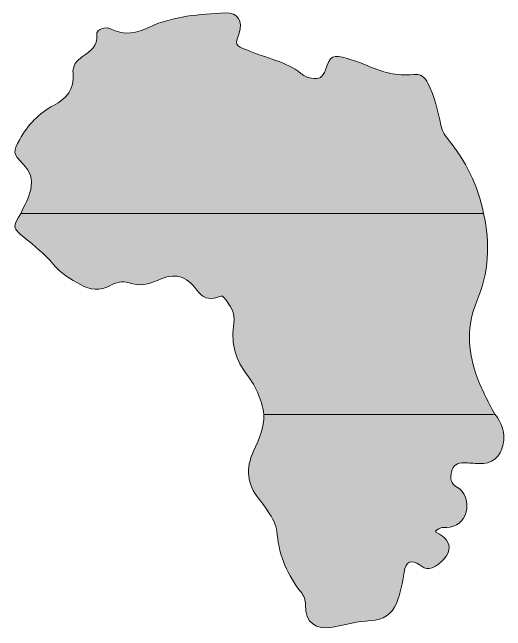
# Model space of a CAD drawing. Header units: inches. Extents: x 97 to 984, y -1026 to -54.
# Drawn here: x 820.4 to 983.6, y -972.2 to -767.6 of the extents above; entities that cross this region are included whole.
import ezdxf

# ---------------------------------------------------------------- set-up
doc = ezdxf.new("R2010")
doc.units = ezdxf.units.IN
doc.header["$MEASUREMENT"] = 0
doc.layers.add('Layer 1', color=7, linetype='Continuous')

# ---------------------------------------------------------------- blocks, each defined once
blk = doc.blocks.new('block 3')
at = {"layer": 'Layer 1', "true_color": 0x1f9d48}
h = blk.add_hatch(color=114, dxfattribs=at)
h.dxf.hatch_style = 2
edge = h.paths.add_edge_path()
edge.add_spline(control_points=[(976.27, -834.18), (937.51, -834.19), (898.76, -834.2), (860, -834.2), (856.64, -834.2), (853.28, -834.2), (849.92, -834.2), (846.95, -834.19), (843.98, -834.19), (841.02, -834.18), (837.57, -834.18), (834.13, -834.17), (830.69, -834.17), (828.19, -834.16), (825.7, -834.16), (823.21, -834.16), (824.3, -831.5), (825.88, -829.08), (826.46, -826.18), (827.11, -822.85), (826.29, -820.19), (823.94, -817.81), (820.55, -814.38), (820.5, -813.77), (822.8, -809.64), (825.46, -804.83), (829.19, -801), (834.01, -798.41), (838.3, -796.09), (840.93, -793.02), (840.44, -787.88), (840.2, -785.3), (841.59, -783.57), (843.63, -782.19), (846.18, -780.46), (848.73, -778.83), (848.29, -774.99), (848.11, -773.4), (851.09, -772.09), (853.04, -773.14), (857.51, -775.56), (861.62, -774.34), (865.73, -772.47), (873.74, -768.81), (882.32, -768.19), (890.91, -767.8), (894.95, -767.61), (896.8, -770.57), (895.43, -774.5), (894.06, -778.43), (894.03, -778.5), (897.94, -780.06), (901.09, -781.32), (904.31, -782.4), (907.52, -783.52), (910.51, -784.56), (913.36, -785.84), (915.88, -787.8), (916.89, -788.59), (918.01, -789.17), (919.31, -789.4), (921.88, -789.85), (923.16, -789.13), (923.99, -786.67), (925.6, -781.92), (926.34, -781.5), (931.26, -782.92), (933.46, -783.55), (935.65, -784.28), (937.74, -785.2), (942.64, -787.35), (947.65, -788.83), (953.07, -788.18), (955.49, -787.88), (956.86, -789.07), (957.89, -791.09), (960.15, -795.45), (961.22, -800.17), (962.2, -804.91), (962.56, -806.66), (963.27, -808.05), (964.38, -809.4), (970.35, -816.69), (974.56, -824.84), (976.27, -834.18)], knot_values=[0, 0, 0, 0, 1, 1, 1, 2, 2, 2, 3, 3, 3, 4, 4, 4, 5, 5, 5, 6, 6, 6, 7, 7, 7, 8, 8, 8, 9, 9, 9, 10, 10, 10, 11, 11, 11, 12, 12, 12, 13, 13, 13, 14, 14, 14, 15, 15, 15, 16, 16, 16, 17, 17, 17, 18, 18, 18, 19, 19, 19, 20, 20, 20, 21, 21, 21, 22, 22, 22, 23, 23, 23, 24, 24, 24, 25, 25, 25, 26, 26, 26, 27, 27, 27, 28, 28, 28, 28], degree=3, periodic=1)
at = {"layer": 'Layer 1', "true_color": 0xfccf0c}
h = blk.add_hatch(color=40, dxfattribs=at)
h.dxf.hatch_style = 2
edge = h.paths.add_edge_path()
edge.add_spline(control_points=[(980.03, -900.6), (979.62, -900.61), (979.22, -900.62), (978.82, -900.63), (978.82, -900.63), (978.79, -900.63), (978.79, -900.63), (978.65, -900.64), (978.51, -900.64), (978.37, -900.64), (978.1, -900.65), (977.82, -900.65), (977.54, -900.66), (977.27, -900.67), (976.99, -900.67), (976.72, -900.67), (952.33, -900.67), (927.95, -900.68), (903.57, -900.68), (902.92, -895.37), (900.6, -890.83), (897.4, -886.61), (893.76, -881.83), (892.76, -876.33), (893.67, -870.44), (894.2, -866.99), (892.42, -864.41), (890.4, -861.92), (889.73, -861.09), (889.01, -861.67), (888.32, -861.86), (885.08, -862.73), (883.46, -862.18), (881.47, -859.51), (877.89, -854.71), (874.09, -853.64), (868.62, -856.19), (865.46, -857.66), (862.32, -858.29), (859, -857.08), (856.67, -856.22), (854.6, -857.01), (852.65, -858.07), (849.29, -859.88), (846.15, -859.45), (842.95, -857.7), (839.58, -855.86), (836.36, -853.92), (833.83, -850.88), (831.06, -847.53), (827.65, -844.79), (824.27, -842.06), (820.42, -838.98), (820.37, -838.49), (823.21, -834.16), (825.7, -834.16), (828.19, -834.16), (830.69, -834.17), (834.13, -834.17), (837.57, -834.18), (841.02, -834.18), (843.98, -834.19), (846.95, -834.19), (849.92, -834.2), (853.28, -834.2), (856.64, -834.2), (860, -834.2), (898.76, -834.2), (937.52, -834.19), (976.27, -834.18), (978.59, -844.06), (978.03, -853.86), (974.08, -863.15), (970.63, -871.29), (971.07, -879.17), (973.78, -887.23), (975.37, -891.92), (977.7, -896.26), (980.03, -900.6)], knot_values=[0, 0, 0, 0, 1, 1, 1, 2, 2, 2, 3, 3, 3, 4, 4, 4, 5, 5, 5, 6, 6, 6, 7, 7, 7, 8, 8, 8, 9, 9, 9, 10, 10, 10, 11, 11, 11, 12, 12, 12, 13, 13, 13, 14, 14, 14, 15, 15, 15, 16, 16, 16, 17, 17, 17, 18, 18, 18, 19, 19, 19, 20, 20, 20, 21, 21, 21, 22, 22, 22, 23, 23, 23, 24, 24, 24, 25, 25, 25, 26, 26, 26, 26], degree=3, periodic=1)
at = {"layer": 'Layer 1', "true_color": 0xea2625}
h = blk.add_hatch(color=20, dxfattribs=at)
h.dxf.hatch_style = 2
edge = h.paths.add_edge_path()
edge.add_spline(control_points=[(982.82, -910.53), (981.95, -914.79), (979.05, -917.13), (974.69, -916.93), (973.07, -916.85), (971.46, -916.65), (969.85, -916.62), (967.77, -916.59), (966.08, -917.38), (965.71, -919.6), (965.36, -921.6), (965.18, -923.58), (967.65, -924.78), (970.13, -925.98), (971.37, -929.91), (970.57, -932.86), (969.73, -935.97), (967.25, -937.94), (964.15, -938), (962.24, -938.02), (962.24, -938.02), (960.38, -939.19), (960.44, -939.33), (960.46, -939.56), (960.56, -939.61), (963.91, -941.27), (965.19, -943), (964.84, -945.47), (964.5, -947.94), (960.92, -951.26), (958.27, -951.61), (957.05, -951.77), (956.2, -951.12), (955.27, -950.48), (952.36, -948.46), (950.54, -949.29), (950, -952.78), (949.46, -956.31), (948.86, -959.83), (947.45, -963.15), (945.86, -966.89), (943.19, -968.64), (938.97, -968.87), (934.77, -969.1), (930.6, -970.16), (926.45, -971.01), (920.75, -972.17), (917.35, -969.54), (917.36, -963.68), (917.36, -962.04), (916.87, -960.7), (915.9, -959.46), (911.52, -953.84), (908.66, -947.6), (908.04, -940.41), (907.82, -937.92), (906.96, -935.61), (905.51, -933.54), (904.34, -931.87), (903.24, -930.13), (901.95, -928.56), (897.94, -923.68), (897.57, -918.48), (900.15, -912.83), (901.91, -908.97), (903.78, -905.11), (903.57, -900.68), (927.95, -900.68), (952.33, -900.68), (976.72, -900.67), (976.99, -900.67), (977.27, -900.67), (977.54, -900.66), (977.82, -900.65), (978.1, -900.65), (978.37, -900.64), (978.51, -900.64), (978.65, -900.64), (978.79, -900.63), (978.79, -900.63), (978.82, -900.63), (978.82, -900.63), (979.22, -900.62), (979.62, -900.61), (980.03, -900.6), (982.42, -903.5), (983.61, -906.71), (982.82, -910.53)], knot_values=[0, 0, 0, 0, 1, 1, 1, 2, 2, 2, 3, 3, 3, 4, 4, 4, 5, 5, 5, 6, 6, 6, 7, 7, 7, 8, 8, 8, 9, 9, 9, 10, 10, 10, 11, 11, 11, 12, 12, 12, 13, 13, 13, 14, 14, 14, 15, 15, 15, 16, 16, 16, 17, 17, 17, 18, 18, 18, 19, 19, 19, 20, 20, 20, 21, 21, 21, 22, 22, 22, 23, 23, 23, 24, 24, 24, 25, 25, 25, 26, 26, 26, 27, 27, 27, 28, 28, 28, 29, 29, 29, 29], degree=3, periodic=1)
at = {"layer": 'Layer 1', "true_color": 0x1f9d48}
h = blk.add_hatch(color=114, dxfattribs=at)
h.dxf.hatch_style = 2
edge = h.paths.add_edge_path()
edge.add_spline(control_points=[(976.72, -900.67), (952.33, -900.67), (927.95, -900.68), (903.57, -900.68), (927.95, -900.68), (952.33, -900.68), (976.72, -900.67), (976.99, -900.67), (977.27, -900.67), (977.54, -900.66), (977.27, -900.67), (976.99, -900.67), (976.72, -900.67)], knot_values=[0, 0, 0, 0, 1, 1, 1, 2, 2, 2, 3, 3, 3, 4, 4, 4, 4], degree=3, periodic=1)
at = {"layer": 'Layer 1', "true_color": 0xfccf0c}
h = blk.add_hatch(color=40, dxfattribs=at)
h.dxf.hatch_style = 2
edge = h.paths.add_edge_path()
edge.add_spline(control_points=[(976.72, -900.67), (952.33, -900.67), (927.95, -900.68), (903.57, -900.68), (927.95, -900.68), (952.33, -900.68), (976.72, -900.67), (976.99, -900.67), (977.27, -900.67), (977.54, -900.66), (977.27, -900.67), (976.99, -900.67), (976.72, -900.67)], knot_values=[0, 0, 0, 0, 1, 1, 1, 2, 2, 2, 3, 3, 3, 4, 4, 4, 4], degree=3, periodic=1)
at = {"layer": 'Layer 1', "lineweight": 0}
for points, knots in [([(976.27, -834.18), (937.51, -834.19), (898.76, -834.2), (860, -834.2), (856.64, -834.2), (853.28, -834.2), (849.92, -834.2), (846.95, -834.19), (843.98, -834.19), (841.02, -834.18), (837.57, -834.18), (834.13, -834.17), (830.69, -834.17), (828.19, -834.16), (825.7, -834.16), (823.21, -834.16), (824.3, -831.5), (825.88, -829.08), (826.46, -826.18), (827.11, -822.85), (826.29, -820.19), (823.94, -817.81), (820.55, -814.38), (820.5, -813.77), (822.8, -809.64), (825.46, -804.83), (829.19, -801), (834.01, -798.41), (838.3, -796.09), (840.93, -793.02), (840.44, -787.88), (840.2, -785.3), (841.59, -783.57), (843.63, -782.19), (846.18, -780.46), (848.73, -778.83), (848.29, -774.99), (848.11, -773.4), (851.09, -772.09), (853.04, -773.14), (857.51, -775.56), (861.62, -774.34), (865.73, -772.47), (873.74, -768.81), (882.32, -768.19), (890.91, -767.8), (894.95, -767.61), (896.8, -770.57), (895.43, -774.5), (894.06, -778.43), (894.03, -778.5), (897.94, -780.06), (901.09, -781.32), (904.31, -782.4), (907.52, -783.52), (910.51, -784.56), (913.36, -785.84), (915.88, -787.8), (916.89, -788.59), (918.01, -789.17), (919.31, -789.4), (921.88, -789.85), (923.16, -789.13), (923.99, -786.67), (925.6, -781.92), (926.34, -781.5), (931.26, -782.92), (933.46, -783.55), (935.65, -784.28), (937.74, -785.2), (942.64, -787.35), (947.65, -788.83), (953.07, -788.18), (955.49, -787.88), (956.86, -789.07), (957.89, -791.09), (960.15, -795.45), (961.22, -800.17), (962.2, -804.91), (962.56, -806.66), (963.27, -808.05), (964.38, -809.4), (970.35, -816.69), (974.56, -824.84), (976.27, -834.18)], [0, 0, 0, 0, 1, 1, 1, 2, 2, 2, 3, 3, 3, 4, 4, 4, 5, 5, 5, 6, 6, 6, 7, 7, 7, 8, 8, 8, 9, 9, 9, 10, 10, 10, 11, 11, 11, 12, 12, 12, 13, 13, 13, 14, 14, 14, 15, 15, 15, 16, 16, 16, 17, 17, 17, 18, 18, 18, 19, 19, 19, 20, 20, 20, 21, 21, 21, 22, 22, 22, 23, 23, 23, 24, 24, 24, 25, 25, 25, 26, 26, 26, 27, 27, 27, 28, 28, 28, 28]), ([(980.03, -900.6), (979.62, -900.61), (979.22, -900.62), (978.82, -900.63), (978.82, -900.63), (978.79, -900.63), (978.79, -900.63), (978.65, -900.64), (978.51, -900.64), (978.37, -900.64), (978.1, -900.65), (977.82, -900.65), (977.54, -900.66), (977.27, -900.67), (976.99, -900.67), (976.72, -900.67), (952.33, -900.67), (927.95, -900.68), (903.57, -900.68), (902.92, -895.37), (900.6, -890.83), (897.4, -886.61), (893.76, -881.83), (892.76, -876.33), (893.67, -870.44), (894.2, -866.99), (892.42, -864.41), (890.4, -861.92), (889.73, -861.09), (889.01, -861.67), (888.32, -861.86), (885.08, -862.73), (883.46, -862.18), (881.47, -859.51), (877.89, -854.71), (874.09, -853.64), (868.62, -856.19), (865.46, -857.66), (862.32, -858.29), (859, -857.08), (856.67, -856.22), (854.6, -857.01), (852.65, -858.07), (849.29, -859.88), (846.15, -859.45), (842.95, -857.7), (839.58, -855.86), (836.36, -853.92), (833.83, -850.88), (831.06, -847.53), (827.65, -844.79), (824.27, -842.06), (820.42, -838.98), (820.37, -838.49), (823.21, -834.16), (825.7, -834.16), (828.19, -834.16), (830.69, -834.17), (834.13, -834.17), (837.57, -834.18), (841.02, -834.18), (843.98, -834.19), (846.95, -834.19), (849.92, -834.2), (853.28, -834.2), (856.64, -834.2), (860, -834.2), (898.76, -834.2), (937.52, -834.19), (976.27, -834.18), (978.59, -844.06), (978.03, -853.86), (974.08, -863.15), (970.63, -871.29), (971.07, -879.17), (973.78, -887.23), (975.37, -891.92), (977.7, -896.26), (980.03, -900.6)], [0, 0, 0, 0, 1, 1, 1, 2, 2, 2, 3, 3, 3, 4, 4, 4, 5, 5, 5, 6, 6, 6, 7, 7, 7, 8, 8, 8, 9, 9, 9, 10, 10, 10, 11, 11, 11, 12, 12, 12, 13, 13, 13, 14, 14, 14, 15, 15, 15, 16, 16, 16, 17, 17, 17, 18, 18, 18, 19, 19, 19, 20, 20, 20, 21, 21, 21, 22, 22, 22, 23, 23, 23, 24, 24, 24, 25, 25, 25, 26, 26, 26, 26]), ([(982.82, -910.53), (981.95, -914.79), (979.05, -917.13), (974.69, -916.93), (973.07, -916.85), (971.46, -916.65), (969.85, -916.62), (967.77, -916.59), (966.08, -917.38), (965.71, -919.6), (965.36, -921.6), (965.18, -923.58), (967.65, -924.78), (970.13, -925.98), (971.37, -929.91), (970.57, -932.86), (969.73, -935.97), (967.25, -937.94), (964.15, -938), (962.24, -938.02), (962.24, -938.02), (960.38, -939.19), (960.44, -939.33), (960.46, -939.56), (960.56, -939.61), (963.91, -941.27), (965.19, -943), (964.84, -945.47), (964.5, -947.94), (960.92, -951.26), (958.27, -951.61), (957.05, -951.77), (956.2, -951.12), (955.27, -950.48), (952.36, -948.46), (950.54, -949.29), (950, -952.78), (949.46, -956.31), (948.86, -959.83), (947.45, -963.15), (945.86, -966.89), (943.19, -968.64), (938.97, -968.87), (934.77, -969.1), (930.6, -970.16), (926.45, -971.01), (920.75, -972.17), (917.35, -969.54), (917.36, -963.68), (917.36, -962.04), (916.87, -960.7), (915.9, -959.46), (911.52, -953.84), (908.66, -947.6), (908.04, -940.41), (907.82, -937.92), (906.96, -935.61), (905.51, -933.54), (904.34, -931.87), (903.24, -930.13), (901.95, -928.56), (897.94, -923.68), (897.57, -918.48), (900.15, -912.83), (901.91, -908.97), (903.78, -905.11), (903.57, -900.68), (927.95, -900.68), (952.33, -900.68), (976.72, -900.67), (976.99, -900.67), (977.27, -900.67), (977.54, -900.66), (977.82, -900.65), (978.1, -900.65), (978.37, -900.64), (978.51, -900.64), (978.65, -900.64), (978.79, -900.63), (978.79, -900.63), (978.82, -900.63), (978.82, -900.63), (979.22, -900.62), (979.62, -900.61), (980.03, -900.6), (982.42, -903.5), (983.61, -906.71), (982.82, -910.53)], [0, 0, 0, 0, 1, 1, 1, 2, 2, 2, 3, 3, 3, 4, 4, 4, 5, 5, 5, 6, 6, 6, 7, 7, 7, 8, 8, 8, 9, 9, 9, 10, 10, 10, 11, 11, 11, 12, 12, 12, 13, 13, 13, 14, 14, 14, 15, 15, 15, 16, 16, 16, 17, 17, 17, 18, 18, 18, 19, 19, 19, 20, 20, 20, 21, 21, 21, 22, 22, 22, 23, 23, 23, 24, 24, 24, 25, 25, 25, 26, 26, 26, 27, 27, 27, 28, 28, 28, 29, 29, 29, 29]), ([(976.72, -900.67), (952.33, -900.67), (927.95, -900.68), (903.57, -900.68), (927.95, -900.68), (952.33, -900.68), (976.72, -900.67), (976.99, -900.67), (977.27, -900.67), (977.54, -900.66), (977.27, -900.67), (976.99, -900.67), (976.72, -900.67)], [0, 0, 0, 0, 1, 1, 1, 2, 2, 2, 3, 3, 3, 4, 4, 4, 4]), ([(976.72, -900.67), (952.33, -900.67), (927.95, -900.68), (903.57, -900.68), (927.95, -900.68), (952.33, -900.68), (976.72, -900.67), (976.99, -900.67), (977.27, -900.67), (977.54, -900.66), (977.27, -900.67), (976.99, -900.67), (976.72, -900.67)], [0, 0, 0, 0, 1, 1, 1, 2, 2, 2, 3, 3, 3, 4, 4, 4, 4])]:
    blk.add_open_spline(points, degree=3, knots=knots, dxfattribs=at)
blk = doc.blocks.new('block 2')
at = {"layer": 'Layer 1'}
blk.add_blockref('block 3', (0, 0), dxfattribs=at)

msp = doc.modelspace()

# ---------------------------------------------------------------- block references
at = {"layer": 'Layer 1'}
msp.add_blockref('block 2', (0, 0), dxfattribs=at)

doc.saveas('drawing.dxf')
